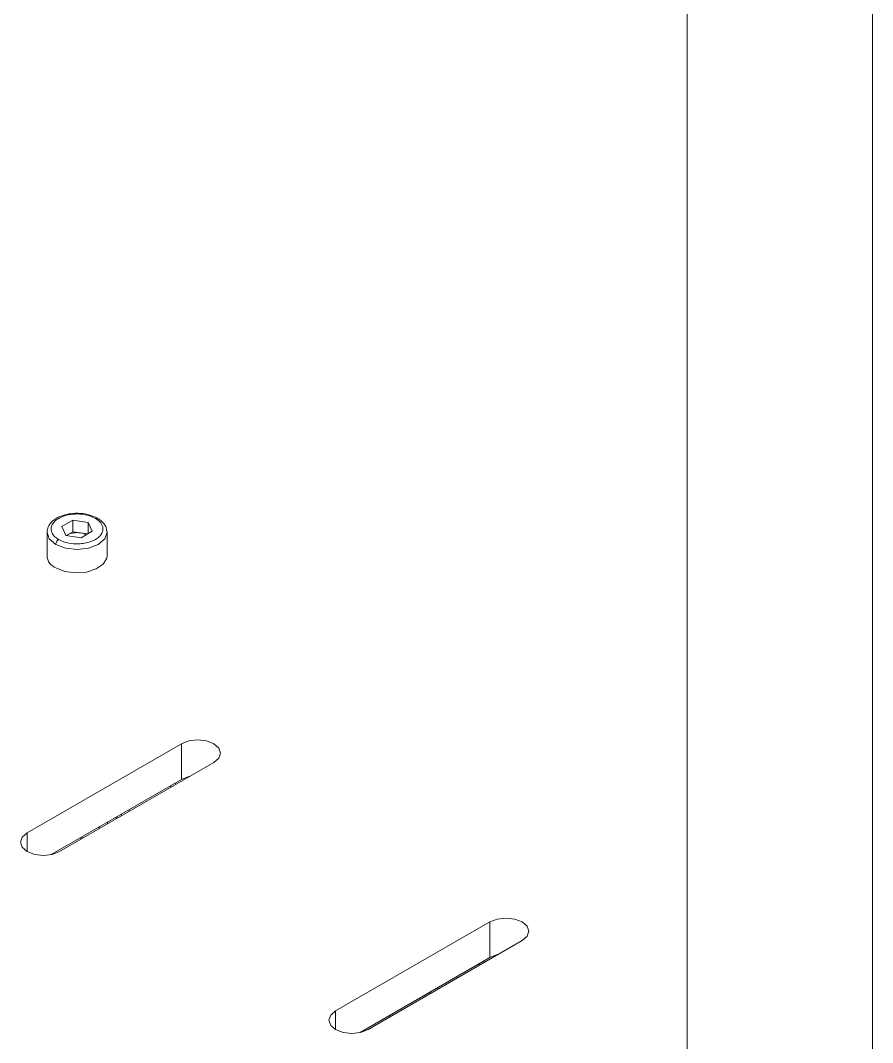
# Model space of a CAD drawing. Header units: millimetres. Extents: x -529 to 1738, y -425 to 849.
# Drawn here: x -383.11 to -344.04, y 592.97 to 639.83 of the extents above; entities that cross this region are included whole.
import ezdxf

# ---------------------------------------------------------------- set-up
doc = ezdxf.new("R2010")
doc.units = ezdxf.units.MM

msp = doc.modelspace()

# ---------------------------------------------------------------- linework, layer by layer
at = {"color": 7, "linetype": 'Continuous', "lineweight": 15}
for p, q in [((-352.542, 655.747), (-352.542, 574.093)), ((-344.042, 574.093), (-344.042, 655.747)), ((-380.699, 616.922), (-381.209, 616.627)), ((-380.002, 616.814), (-380.699, 616.922)), ((-380.699, 616.922), (-380.699, 616.391)), ((-379.815, 616.412), (-380.002, 616.814)), ((-380.002, 616.304), (-380.002, 616.814)), ((-381.887, 616.366), (-381.887, 615.295)), ((-381.209, 616.627), (-381.022, 616.225)), ((-381.022, 616.225), (-380.325, 616.117)), ((-380.994, 616.221), (-380.954, 616.244)), ((-380.954, 616.244), (-380.991, 616.22)), ((-380.954, 616.244), (-380.699, 616.391)), ((-380.699, 616.391), (-380.35, 616.337)), ((-380.35, 616.337), (-380.03, 616.288)), ((-380.325, 616.117), (-379.815, 616.412)), ((-379.137, 616.369), (-379.145, 616.411)), ((-379.137, 616.366), (-379.141, 616.428)), ((-379.137, 615.295), (-379.137, 616.366)), ((-382.799, 602.586), (-375.727, 606.668)), ((-375.727, 606.668), (-375.727, 605.035)), ((-374.243, 605.811), (-381.314, 601.729)), ((-381.7, 601.587), (-375.727, 605.035)), ((-375.968, 604.815), (-376.038, 604.855)), ((-379.118, 603.078), (-379.118, 602.996)), ((-378.758, 603.285), (-378.688, 603.244)), ((-379.491, 602.781), (-379.491, 602.862)), ((-380.228, 602.356), (-380.298, 602.396)), ((-368.656, 594.422), (-361.585, 598.504)), ((-361.585, 598.504), (-361.585, 596.871)), ((-360.1, 597.647), (-367.171, 593.564)), ((-367.558, 593.423), (-361.585, 596.871)), ((-361.826, 596.651), (-361.896, 596.691)), ((-364.616, 595.121), (-364.546, 595.08)), ((-366.085, 594.191), (-366.156, 594.232))]:
    msp.add_line(p, q, dxfattribs=at)
at = {"color": 8, "linetype": 'Continuous', "lineweight": 15}
for p, q in [((-376.187, 604.688), (-376.258, 604.729)), ((-378.083, 603.594), (-378.154, 603.634)), ((-378.684, 603.328), (-378.613, 603.287)), ((-378.442, 603.386), (-378.513, 603.427)), ((-382.799, 601.729), (-382.799, 602.586)), ((-380.372, 602.353), (-380.302, 602.313)), ((-362.045, 596.524), (-362.116, 596.565)), ((-364.542, 595.164), (-364.471, 595.123)), ((-364.3, 595.222), (-364.371, 595.263)), ((-363.941, 595.429), (-364.011, 595.47)), ((-368.656, 593.564), (-368.656, 594.422)), ((-366.23, 594.189), (-366.16, 594.148))]:
    msp.add_line(p, q, dxfattribs=at)
at = {"color": 8, "linetype": 'Continuous', "lineweight": 15, "flags": 128}
for points in [[(-381.887, 616.366), (-381.782, 616.063), (-381.484, 615.805)], [(-381.484, 615.805), (-381.038, 615.633), (-380.512, 615.573), (-379.986, 615.633), (-379.54, 615.805), (-379.241, 616.063), (-379.137, 616.366)]]:
    msp.add_lwpolyline(points, dxfattribs=at)
at = {"color": 7, "linetype": 'Continuous', "lineweight": 15, "flags": 128}
for points in [[(-379.137, 615.295), (-379.15, 615.185), (-379.311, 614.909), (-379.633, 614.684), (-380.075, 614.542), (-380.575, 614.502), (-381.067, 614.569), (-381.484, 614.733)], [(-375.727, 606.668), (-375.387, 606.799), (-374.985, 606.845), (-374.583, 606.799), (-374.243, 606.668), (-374.015, 606.471), (-373.935, 606.239), (-374.015, 606.007), (-374.243, 605.811)], [(-375.727, 605.035), (-375.387, 605.166), (-375.341, 605.176)], [(-381.314, 601.729), (-381.654, 601.597), (-382.056, 601.551), (-382.458, 601.597), (-382.799, 601.729), (-383.026, 601.925), (-383.106, 602.157), (-383.026, 602.389), (-382.799, 602.586)], [(-361.585, 598.504), (-361.245, 598.635), (-360.843, 598.681), (-360.441, 598.635), (-360.1, 598.504), (-359.873, 598.307), (-359.793, 598.075), (-359.873, 597.843), (-360.1, 597.647)], [(-361.585, 596.871), (-361.245, 597.002), (-361.199, 597.012)], [(-367.171, 593.564), (-367.512, 593.433), (-367.914, 593.387), (-368.316, 593.433), (-368.656, 593.564), (-368.884, 593.761), (-368.964, 593.993), (-368.884, 594.225), (-368.656, 594.422)]]:
    msp.add_lwpolyline(points, dxfattribs=at)
at = {"color": 7, "linetype": 'Continuous', "lineweight": 15}
for centre, radius, start, end in [((-380.513, 615.392), 0.959, 80.2289, 117.3572), ((-380.466, 615.519), 0.826, 62.7789, 81.9388), ((-381.241, 615.333), 0.647, 183.392, 247.9281)]:
    msp.add_arc(centre, radius, start, end, dxfattribs=at)
for points, knots in [([(-379.578, 617.014), (-379.688, 617.066), (-379.917, 617.176), (-380.353, 617.247), (-380.786, 617.234), (-381.155, 617.152), (-381.451, 617.023), (-381.686, 616.847), (-381.854, 616.623), (-381.876, 616.45), (-381.887, 616.364)], [0, 0, 0, 0, 0.134291, 0.279198, 0.420501, 0.542982, 0.650264, 0.764514, 0.882756, 1, 1, 1, 1]), ([(-381.352, 616.035), (-381.424, 616.084), (-381.589, 616.197), (-381.693, 616.388), (-381.706, 616.57), (-381.657, 616.724), (-381.541, 616.875), (-381.36, 617.009), (-381.128, 617.114), (-380.866, 617.181), (-380.6, 617.209), (-380.284, 617.202), (-379.953, 617.141), (-379.758, 617.046), (-379.672, 617.004)], [0, 0, 0, 0, 0.090318, 0.204563, 0.27142, 0.343936, 0.420786, 0.5, 0.579214, 0.656064, 0.72858, 0.795437, 0.909682, 1, 1, 1, 1]), ([(-379.672, 617.004), (-379.599, 616.955), (-379.435, 616.842), (-379.33, 616.651), (-379.318, 616.469), (-379.367, 616.315), (-379.483, 616.164), (-379.663, 616.03), (-379.896, 615.925), (-380.158, 615.859), (-380.424, 615.83), (-380.739, 615.837), (-381.071, 615.898), (-381.266, 615.993), (-381.352, 616.035)], [0, 0, 0, 0, 0.090318, 0.204563, 0.27142, 0.343936, 0.420786, 0.5, 0.579214, 0.656064, 0.72858, 0.795437, 0.909682, 1, 1, 1, 1]), ([(-379.154, 616.454), (-379.159, 616.497), (-379.173, 616.602), (-379.271, 616.757), (-379.409, 616.904), (-379.525, 616.979), (-379.578, 617.014)], [0, 0, 0, 0, 0.20731, 0.511046, 0.774302, 1, 1, 1, 1]), ([(-381.352, 616.035), (-381.37, 616.021), (-381.409, 615.993), (-381.454, 615.926), (-381.48, 615.86), (-381.483, 615.823), (-381.484, 615.805)], [0, 0, 0, 0, 0.270261, 0.562429, 0.789736, 1, 1, 1, 1])]:
    msp.add_open_spline(points, degree=3, knots=knots, dxfattribs=at)
at = {"color": 8, "linetype": 'Continuous', "lineweight": 15}
msp.add_open_spline([(-379.58, 617.011), (-379.583, 617.013), (-379.594, 617.026), (-379.628, 617.024), (-379.658, 617.011), (-379.672, 617.004)], degree=3, knots=[0, 0, 0, 0, 0.125272, 0.579671, 1, 1, 1, 1], dxfattribs=at)

doc.saveas('drawing.dxf')
